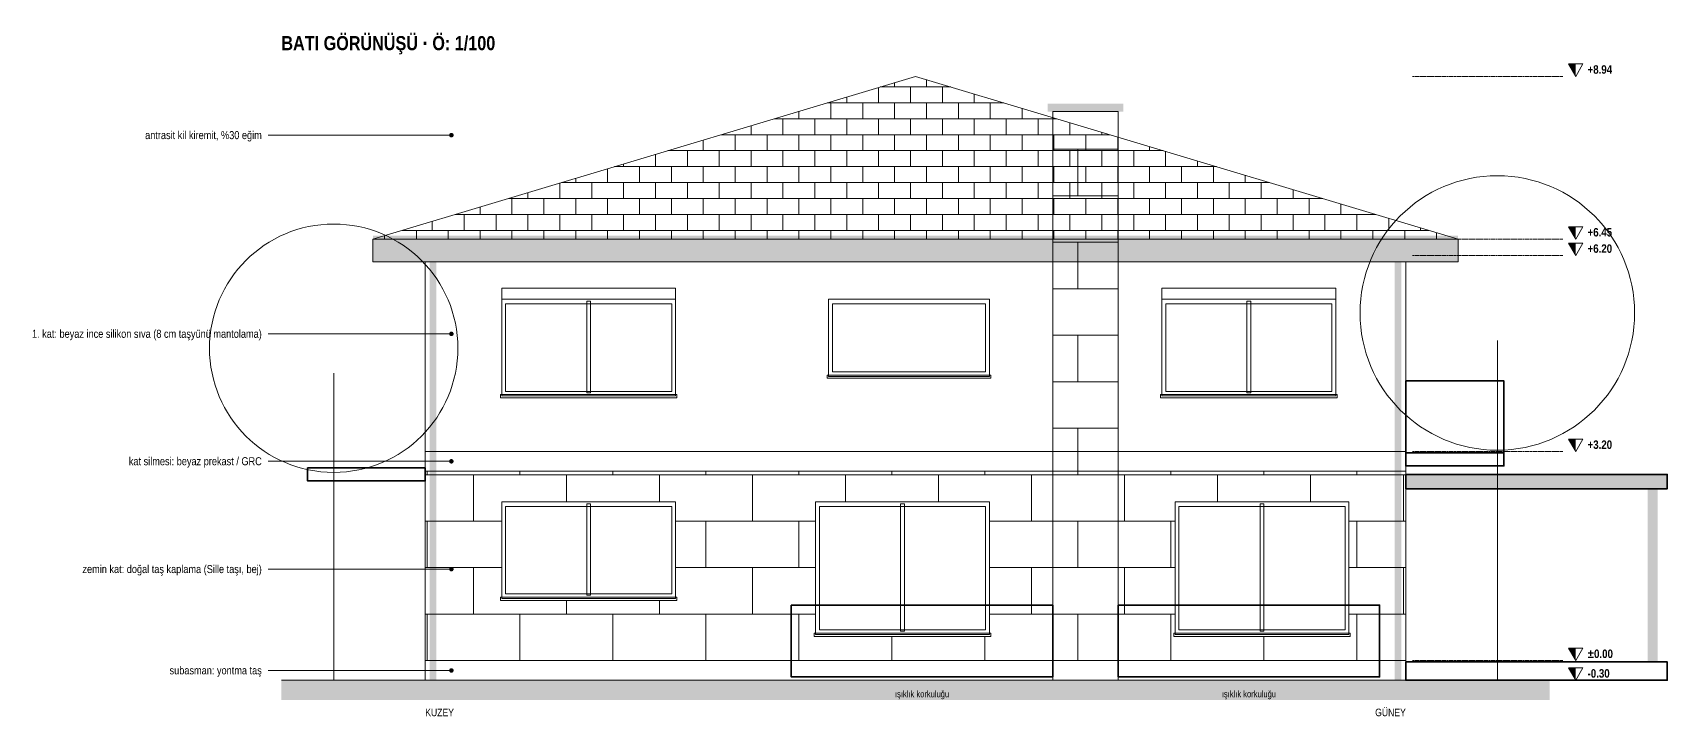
# Model space of a CAD drawing. Header units: centimetres. Extents: x -600 to 6449, y -85 to 962.
# Drawn here: x 3949 to 6449, y -85 to 961 of the extents above; entities that cross this region are included whole.
import ezdxf
from ezdxf.enums import TextEntityAlignment as Align

# ---------------------------------------------------------------- set-up
doc = ezdxf.new("R2010")
doc.units = ezdxf.units.CM
doc.header["$LTSCALE"] = 0.25
doc.linetypes.add('ACAD_ISO02W100', pattern=[15, 12, -3])
for name, color, linetype, lineweight in [('M-BACA-TUGLA-1', 116, 'Continuous', 9), ('M-BACA-TUGLA-1-T', 8, 'Continuous', 5), ('M-BITK-AGAC-1', 70, 'Continuous', 9), ('M-CKAP-KIREMIT-1', 66, 'Continuous', 9), ('M-CKAP-KIREMIT-1-T', 8, 'Continuous', 5), ('M-CVRE-ZEMIN', 45, 'Continuous', 18), ('M-CVRE-ZEMIN-T', 8, 'Continuous', 5), ('M-DUVK-DOGALTAS-1', 139, 'Continuous', 5), ('M-DUVK-DOGALTAS-1-T', 8, 'Continuous', 5), ('M-DUVK-PREKAST-1', 127, 'Continuous', 5), ('M-GOST-KESITKOT', 46, 'Continuous', 9), ('M-GOST-YAZI', 2, 'Continuous', 9), ('M-PNKS-ALUMINYUM-1', 171, 'Continuous', 9), ('M-SIVA-1', 52, 'Continuous', 5), ('M-TASI-BETONARME-1', 5, 'Continuous', 35), ('M-TASI-BETONARME-1-T', 250, 'Continuous', 5), ('M-YIBO-SAC-1', 12, 'Continuous', 9)]:
    doc.layers.add(name, color=color, linetype=linetype, lineweight=lineweight)
doc.styles.add('YAZI', font='arialn.ttf')
doc.styles.add('YAZI-KALIN', font='arialnb.ttf')

msp = doc.modelspace()

# ---------------------------------------------------------------- hatches: boundary and pattern name
at = {"layer": 'M-BACA-TUGLA-1-T'}
h = msp.add_hatch(color=256, dxfattribs=at)
h.dxf.hatch_style = 1
h.paths.add_polyline_path([(5501, 852), (5617, 852), (5617, 840), (5501, 840)])
h = msp.add_hatch(dxfattribs=at)
h.set_pattern_fill('AR-B816', scale=0.35)
h.paths.add_polyline_path([(5509, 840), (5609, 840), (5609, -30), (5509, -30)])
at = {"layer": 'M-CKAP-KIREMIT-1-T'}
h = msp.add_hatch(dxfattribs=at)
h.set_pattern_fill('AR-B816', scale=0.12)
h.paths.add_polyline_path([(4469, 645), (5299, 894), (6129, 645)])
h = msp.add_hatch(color=256, dxfattribs=at)
h.dxf.hatch_style = 1
h.paths.add_polyline_path([(4469, 650), (6129, 650), (6129, 640), (4469, 640)])
h = msp.add_hatch(color=256, dxfattribs=at)
h.dxf.hatch_style = 1
h.paths.add_polyline_path([(4469, 645), (6129, 645), (6129, 610), (4469, 610)])
at = {"layer": 'M-CVRE-ZEMIN-T'}
h = msp.add_hatch(dxfattribs=at)
h.set_pattern_fill('EARTH', scale=5)
h.paths.add_polyline_path([(4329, -30), (6269, -30), (6269, -60), (4329, -60)])
at = {"layer": 'M-DUVK-DOGALTAS-1-T'}
h = msp.add_hatch(dxfattribs=at)
h.set_pattern_fill('AR-B816', scale=0.35)
h.paths.add_polyline_path([(4549, 290), (6049, 290), (6049, 243), (4549, 243)])
h = msp.add_hatch(dxfattribs=at)
h.set_pattern_fill('AR-B816', scale=0.35)
h.paths.add_polyline_path([(4549, 243), (4666, 243), (4666, 97), (4549, 97)])
h = msp.add_hatch(dxfattribs=at)
h.set_pattern_fill('AR-B816', scale=0.35)
h.paths.add_polyline_path([(4932, 243), (5146, 243), (5146, 97), (4932, 97)])
h = msp.add_hatch(dxfattribs=at)
h.set_pattern_fill('AR-B816', scale=0.35)
h.paths.add_polyline_path([(5412, 243), (5696, 243), (5696, 97), (5412, 97)])
h = msp.add_hatch(dxfattribs=at)
h.set_pattern_fill('AR-B816', scale=0.35)
h.paths.add_polyline_path([(5962, 243), (6049, 243), (6049, 97), (5962, 97)])
h = msp.add_hatch(dxfattribs=at)
h.set_pattern_fill('AR-B816', scale=0.35)
h.paths.add_polyline_path([(4549, 97), (4664, 97), (4664, 95), (4549, 95)])
h = msp.add_hatch(dxfattribs=at)
h.set_pattern_fill('AR-B816', scale=0.35)
h.paths.add_polyline_path([(4549, 95), (4664, 95), (4664, 92), (4549, 92)])
h = msp.add_hatch(dxfattribs=at)
h.set_pattern_fill('AR-B816', scale=0.35)
h.paths.add_polyline_path([(4549, 92), (5146, 92), (5146, 42), (4549, 42)])
h = msp.add_hatch(dxfattribs=at)
h.set_pattern_fill('AR-B816', scale=0.35)
h.paths.add_polyline_path([(4934, 97), (5146, 97), (5146, 95), (4934, 95)])
h = msp.add_hatch(dxfattribs=at)
h.set_pattern_fill('AR-B816', scale=0.35)
h.paths.add_polyline_path([(4934, 95), (5146, 95), (5146, 92), (4934, 92)])
h = msp.add_hatch(dxfattribs=at)
h.set_pattern_fill('AR-B816', scale=0.35)
h.paths.add_polyline_path([(5412, 97), (5696, 97), (5696, 95), (5412, 95)])
h = msp.add_hatch(dxfattribs=at)
h.set_pattern_fill('AR-B816', scale=0.35)
h.paths.add_polyline_path([(5412, 95), (5696, 95), (5696, 92), (5412, 92)])
h = msp.add_hatch(dxfattribs=at)
h.set_pattern_fill('AR-B816', scale=0.35)
h.paths.add_polyline_path([(5412, 92), (5696, 92), (5696, 42), (5412, 42)])
h = msp.add_hatch(dxfattribs=at)
h.set_pattern_fill('AR-B816', scale=0.35)
h.paths.add_polyline_path([(5962, 97), (6049, 97), (6049, 95), (5962, 95)])
h = msp.add_hatch(dxfattribs=at)
h.set_pattern_fill('AR-B816', scale=0.35)
h.paths.add_polyline_path([(5962, 95), (6049, 95), (6049, 92), (5962, 92)])
h = msp.add_hatch(dxfattribs=at)
h.set_pattern_fill('AR-B816', scale=0.35)
h.paths.add_polyline_path([(5962, 92), (6049, 92), (6049, 42), (5962, 42)])
h = msp.add_hatch(dxfattribs=at)
h.set_pattern_fill('AR-B816', scale=0.35)
h.paths.add_polyline_path([(4549, 42), (5144, 42), (5144, 40), (4549, 40)])
h = msp.add_hatch(dxfattribs=at)
h.set_pattern_fill('AR-B816', scale=0.35)
h.paths.add_polyline_path([(4549, 40), (5144, 40), (5144, 37), (4549, 37)])
h = msp.add_hatch(dxfattribs=at)
h.set_pattern_fill('AR-B816', scale=0.35)
h.paths.add_polyline_path([(4549, 37), (6049, 37), (6049, 0), (4549, 0)])
h = msp.add_hatch(dxfattribs=at)
h.set_pattern_fill('AR-B816', scale=0.35)
h.paths.add_polyline_path([(5414, 42), (5694, 42), (5694, 40), (5414, 40)])
h = msp.add_hatch(dxfattribs=at)
h.set_pattern_fill('AR-B816', scale=0.35)
h.paths.add_polyline_path([(5414, 40), (5694, 40), (5694, 37), (5414, 37)])
h = msp.add_hatch(dxfattribs=at)
h.set_pattern_fill('AR-B816', scale=0.35)
h.paths.add_polyline_path([(5964, 42), (6049, 42), (6049, 40), (5964, 40)])
h = msp.add_hatch(dxfattribs=at)
h.set_pattern_fill('AR-B816', scale=0.35)
h.paths.add_polyline_path([(5964, 40), (6049, 40), (6049, 37), (5964, 37)])
at = {"layer": 'M-GOST-KESITKOT'}
h = msp.add_hatch(color=256, dxfattribs=at)
h.dxf.hatch_style = 1
h.paths.add_polyline_path([(6298, 913), (6309, 913), (6309, 894)])
h = msp.add_hatch(color=256, dxfattribs=at)
h.dxf.hatch_style = 1
h.paths.add_polyline_path([(6298, 664), (6309, 664), (6309, 645)])
h = msp.add_hatch(color=256, dxfattribs=at)
h.dxf.hatch_style = 1
h.paths.add_polyline_path([(6298, 639), (6309, 639), (6309, 620)])
h = msp.add_hatch(color=256, dxfattribs=at)
h.dxf.hatch_style = 1
h.paths.add_polyline_path([(6298, 339), (6309, 339), (6309, 320)])
h = msp.add_hatch(color=256, dxfattribs=at)
h.dxf.hatch_style = 1
h.paths.add_polyline_path([(6298, 19), (6309, 19), (6309, 0)])
h = msp.add_hatch(color=256, dxfattribs=at)
h.dxf.hatch_style = 1
h.paths.add_polyline_path([(6298, -11), (6309, -11), (6309, -30)])
at = {"layer": 'M-GOST-YAZI'}
h = msp.add_hatch(color=256, dxfattribs=at)
h.dxf.hatch_style = 1
edge = h.paths.add_edge_path()
edge.add_arc((4589, 804), 3.5, 0, 360)
h = msp.add_hatch(color=256, dxfattribs=at)
h.dxf.hatch_style = 1
edge = h.paths.add_edge_path()
edge.add_arc((4589, 500), 3.5, 0, 360)
h = msp.add_hatch(color=256, dxfattribs=at)
h.dxf.hatch_style = 1
edge = h.paths.add_edge_path()
edge.add_arc((4589, 305), 3.5, 0, 360)
h = msp.add_hatch(color=256, dxfattribs=at)
h.dxf.hatch_style = 1
edge = h.paths.add_edge_path()
edge.add_arc((4589, 140), 3.5, 0, 360)
h = msp.add_hatch(color=256, dxfattribs=at)
h.dxf.hatch_style = 1
edge = h.paths.add_edge_path()
edge.add_arc((4589, -15), 3.5, 0, 360)
at = {"layer": 'M-TASI-BETONARME-1-T'}
h = msp.add_hatch(color=256, dxfattribs=at)
h.dxf.hatch_style = 1
h.paths.add_polyline_path([(6049, 285), (6449, 285), (6449, 263), (6049, 263)])
h = msp.add_hatch(color=256, dxfattribs=at)
h.dxf.hatch_style = 1
h.paths.add_polyline_path([(6419, 263), (6434, 263), (6434, -2), (6419, -2)])
at = {"layer": 'M-YIBO-SAC-1'}
h = msp.add_hatch(color=256, dxfattribs=at)
h.dxf.hatch_style = 1
h.paths.add_polyline_path([(4556, 610), (4566, 610), (4566, -30), (4556, -30)])
h = msp.add_hatch(color=256, dxfattribs=at)
h.dxf.hatch_style = 1
h.paths.add_polyline_path([(6032, 610), (6042, 610), (6042, -30), (6032, -30)])

# ---------------------------------------------------------------- linework, layer by layer
at = {"layer": 'M-BACA-TUGLA-1'}
msp.add_lwpolyline([(5509, 840), (5609, 840), (5609, -30), (5509, -30)], close=True, dxfattribs=at)
at = {"layer": 'M-BITK-AGAC-1'}
for p, q in [((6189, -30), (6189, 490)), ((4409, -30), (4409, 440))]:
    msp.add_line(p, q, dxfattribs=at)
for centre, radius in [((6189, 532), 210), ((4409, 478), 190)]:
    msp.add_circle(centre, radius, dxfattribs=at)
at = {"layer": 'M-CKAP-KIREMIT-1'}
for points in [[(4469, 645), (5299, 894), (6129, 645)], [(4469, 645), (6129, 645), (6129, 610), (4469, 610)]]:
    msp.add_lwpolyline(points, close=True, dxfattribs=at)
at = {"layer": 'M-CVRE-ZEMIN'}
msp.add_line((4329, -30), (6269, -30), dxfattribs=at)
at = {"layer": 'M-DUVK-DOGALTAS-1'}
for points in [[(4549, 290), (6049, 290), (6049, 0), (4549, 0)], [(4549, 0), (6049, 0), (6049, -30), (4549, -30)]]:
    msp.add_lwpolyline(points, close=True, dxfattribs=at)
at = {"layer": 'M-DUVK-PREKAST-1'}
msp.add_lwpolyline([(4549, 320), (6049, 320), (6049, 290), (4549, 290)], close=True, dxfattribs=at)
at = {"layer": 'M-GOST-KESITKOT', "linetype": 'ACAD_ISO02W100'}
for p, q in [((6059, 894), (6289, 894)), ((6059, 645), (6289, 645)), ((6059, 620), (6289, 620)), ((6059, 320), (6289, 320)), ((6059, 0), (6289, 0)), ((6059, -30), (6289, -30))]:
    msp.add_line(p, q, dxfattribs=at)
at = {"layer": 'M-GOST-KESITKOT'}
for points in [[(6298, 913), (6320, 913), (6309, 894)], [(6298, 664), (6320, 664), (6309, 645)], [(6298, 639), (6320, 639), (6309, 620)], [(6298, 339), (6320, 339), (6309, 320)], [(6298, 19), (6320, 19), (6309, 0)], [(6298, -11), (6320, -11), (6309, -30)]]:
    msp.add_lwpolyline(points, close=True, dxfattribs=at)
at = {"layer": 'M-GOST-YAZI'}
for p, q in [((4309, 804), (4589, 804)), ((4309, 500), (4589, 500)), ((4309, 305), (4589, 305)), ((4309, 140), (4589, 140)), ((4309, -15), (4589, -15))]:
    msp.add_line(p, q, dxfattribs=at)
at = {"layer": 'M-PNKS-ALUMINYUM-1'}
for points in [[(4666, 570), (4932, 570), (4932, 553), (4666, 553)], [(4666, 553), (4932, 553), (4932, 405), (4666, 405)], [(5166, 553), (5412, 553), (5412, 435), (5166, 435)], [(5676, 570), (5942, 570), (5942, 553), (5676, 553)], [(5676, 553), (5942, 553), (5942, 405), (5676, 405)], [(4672, 546), (4926, 546), (4926, 412), (4672, 412)], [(4796, 550), (4802, 550), (4802, 410), (4796, 410)], [(5172, 546), (5406, 546), (5406, 442), (5172, 442)], [(5682, 546), (5936, 546), (5936, 412), (5682, 412)], [(5806, 550), (5812, 550), (5812, 410), (5806, 410)], [(5164, 437), (5414, 437), (5414, 432), (5164, 432)], [(5164, 437), (5414, 437), (5414, 432), (5164, 432)], [(4664, 407), (4934, 407), (4934, 402), (4664, 402)], [(4664, 407), (4934, 407), (4934, 402), (4664, 402)], [(5674, 407), (5944, 407), (5944, 402), (5674, 402)], [(5674, 407), (5944, 407), (5944, 402), (5674, 402)], [(4666, 243), (4932, 243), (4932, 95), (4666, 95)], [(4672, 236), (4926, 236), (4926, 102), (4672, 102)], [(4796, 240), (4802, 240), (4802, 100), (4796, 100)], [(5146, 243), (5412, 243), (5412, 40), (5146, 40)], [(5152, 236), (5406, 236), (5406, 47), (5152, 47)], [(5276, 240), (5282, 240), (5282, 45), (5276, 45)], [(5696, 243), (5962, 243), (5962, 40), (5696, 40)], [(5702, 236), (5956, 236), (5956, 47), (5702, 47)], [(5826, 240), (5832, 240), (5832, 45), (5826, 45)], [(4664, 97), (4934, 97), (4934, 92), (4664, 92)], [(4664, 97), (4934, 97), (4934, 92), (4664, 92)], [(5144, 42), (5414, 42), (5414, 37), (5144, 37)], [(5144, 42), (5414, 42), (5414, 37), (5144, 37)], [(5694, 42), (5964, 42), (5964, 37), (5694, 37)], [(5694, 42), (5964, 42), (5964, 37), (5694, 37)]]:
    msp.add_lwpolyline(points, close=True, dxfattribs=at)
at = {"layer": 'M-SIVA-1'}
msp.add_lwpolyline([(4549, 610), (6049, 610), (6049, 320), (4549, 320)], close=True, dxfattribs=at)
at = {"layer": 'M-TASI-BETONARME-1'}
for points in [[(6049, 428), (6199, 428), (6199, 318), (6049, 318)], [(6049, 318), (6199, 318), (6199, 298), (6049, 298)], [(4369, 295), (4549, 295), (4549, 275), (4369, 275)], [(6049, 285), (6449, 285), (6449, 263), (6049, 263)], [(5109, 85), (5509, 85), (5509, -25), (5109, -25)], [(5609, 85), (6009, 85), (6009, -25), (5609, -25)], [(6049, -2), (6449, -2), (6449, -30), (6049, -30)]]:
    msp.add_lwpolyline(points, close=True, dxfattribs=at)

# ---------------------------------------------------------------- texts
at = {"layer": 'M-GOST-KESITKOT', "style": 'YAZI-KALIN'}
for s, p in [('+8.94', (6327, 898)), ('+6.45', (6327, 649)), ('+6.20', (6327, 624)), ('+3.20', (6327, 324)), ('%%p0.00', (6327, 4)), ('-0.30', (6327, -26))]:
    msp.add_text(s, height=12.96, dxfattribs=at).set_placement(p)
at = {"layer": 'M-GOST-YAZI'}
for s, height, style, p in [('BATI GÖRÜNÜŞÜ · Ö: 1/100', 21.6, 'YAZI-KALIN', (4329, 934)), ('KUZEY', 11.52, 'YAZI', (4549, -85))]:
    msp.add_text(s, height=height, dxfattribs=dict(at, style=style)).set_placement(p)
at = {"layer": 'M-GOST-YAZI', "style": 'YAZI'}
for s, height, p in [('antrasit kil kiremit, %30 eğim', 12.24, (4299, 798)), ('1. kat: beyaz ince silikon sıva (8 cm taşyünü mantolama)', 12.24, (4299, 494)), ('kat silmesi: beyaz prekast / GRC', 12.24, (4299, 299)), ('zemin kat: doğal taş kaplama (Sille taşı, bej)', 12.24, (4299, 134)), ('subasman: yontma taş', 12.24, (4299, -21)), ('GÜNEY', 11.52, (6049, -85))]:
    msp.add_text(s, height=height, dxfattribs=at).set_placement(p, align=Align.RIGHT)
for p in [(5309, -56), (5809, -56)]:
    msp.add_text('ışıklık korkuluğu', height=10.08, dxfattribs=at).set_placement(p, align=Align.CENTER)

doc.saveas('drawing.dxf')
